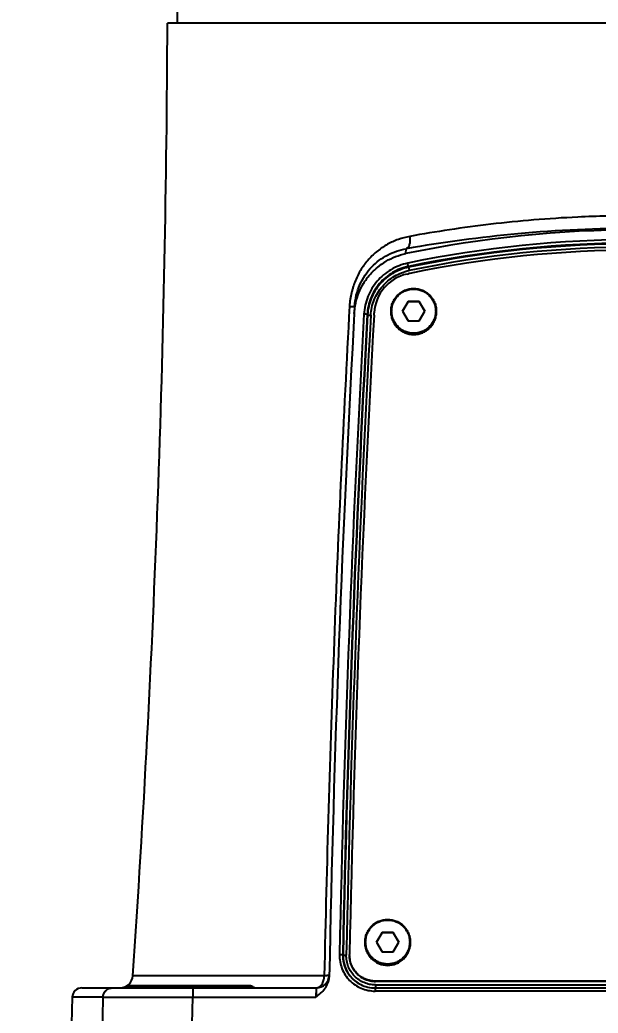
# Model space of a CAD drawing. Header units: millimetres. Extents: x 5828 to 6704, y 123 to 421.
# Drawn here: x 6422.23 to 6428.18, y 231.16 to 241.39 of the extents above; entities that cross this region are included whole.
import ezdxf

# ---------------------------------------------------------------- set-up
doc = ezdxf.new("R2010")
doc.units = ezdxf.units.MM
doc.layers.add('外形图', color=7, linetype='Continuous')
doc.layers.add('尺寸标注', color=7, linetype='Continuous')
doc.styles.add('微软雅黑', font='msyh.ttc', dxfattribs={"height": 1.5})
doc.dimstyles.new('尺寸标注_1_15比例', dxfattribs={"dimtxt": 1.5, "dimasz": 1.25, "dimexe": 0.5, "dimexo": 0.4, "dimgap": 0.5, "dimtad": 1, "dimdec": 1, "dimlfac": 15, "dimdsep": 46, "dimtxsty": '微软雅黑', "dimcen": 0.09, "dimadec": 0, "dimazin": 0, "dimtp": 0.01, "dimtm": 0.01, "dimtfac": 1, "dimtdec": 1, "dimtofl": 0, "dimtmove": 0, "dimatfit": 3, "dimfxl": 1, "dimtolj": 1, "dimarcsym": 0})

# ---------------------------------------------------------------- blocks, each defined once
blk = doc.blocks.new('*D938')
at = {"layer": 'Defpoints', "color": 0}
for p in [(6417.922, 275.264), (6453.231, 275.264), (6436.914, 230.424)]:
    blk.add_point(p, dxfattribs=at)
at = {"layer": '尺寸标注', "color": 0, "lineweight": -2}
for p, q in [((6418.322, 275.264), (6453.731, 275.264)), ((6453.231, 231.674), (6453.231, 274.014)), ((6437.314, 230.424), (6453.731, 230.424))]:
    blk.add_line(p, q, dxfattribs=at)
at = {"layer": '尺寸标注', "color": 0}
for points in [[(6453.44, 274.014), (6453.023, 274.014), (6453.231, 275.264)], [(6453.023, 231.674), (6453.44, 231.674), (6453.231, 230.424)]]:
    blk.add_solid(points, dxfattribs=at)
at = {"layer": '尺寸标注', "color": 0, "insert": (6451.956, 252.844), "char_height": 1.5, "attachment_point": 5, "rotation": 90, "style": '微软雅黑'}
blk.add_mtext('\\A1;672.6', dxfattribs=at)
blk = doc.blocks.new('*D940')
at = {"layer": 'Defpoints', "color": 0}
for p in [(6425.647, 243.091), (6422.741, 230.424), (6442.784, 230.424)]:
    blk.add_point(p, dxfattribs=at)
at = {"layer": '尺寸标注', "color": 0, "lineweight": -2}
for p, q in [((6426.047, 243.091), (6443.284, 243.091)), ((6442.784, 241.841), (6442.784, 231.674)), ((6423.141, 230.424), (6443.284, 230.424))]:
    blk.add_line(p, q, dxfattribs=at)
at = {"layer": '尺寸标注', "color": 0}
for points in [[(6442.992, 241.841), (6442.576, 241.841), (6442.784, 243.091)], [(6442.576, 231.674), (6442.992, 231.674), (6442.784, 230.424)]]:
    blk.add_solid(points, dxfattribs=at)
at = {"layer": '尺寸标注', "color": 0, "insert": (6441.505, 237.302), "char_height": 1.5, "attachment_point": 5, "rotation": 90, "style": '微软雅黑'}
blk.add_mtext('\\A1;190', dxfattribs=at)
blk = doc.blocks.new('*D941')
at = {"layer": 'Defpoints', "color": 0}
for p in [(6428.58, 247.094), (6425.647, 243.091), (6428.58, 228.257)]:
    blk.add_point(p, dxfattribs=at)
at = {"layer": '尺寸标注', "color": 0, "lineweight": -2}
for p, q in [((6425.647, 243.491), (6425.647, 247.594)), ((6428.58, 228.657), (6428.58, 247.594)), ((6424.397, 247.094), (6419.336, 247.094)), ((6429.83, 247.094), (6431.08, 247.094))]:
    blk.add_line(p, q, dxfattribs=at)
at = {"layer": '尺寸标注', "color": 0}
for points in [[(6424.397, 246.886), (6424.397, 247.302), (6425.647, 247.094)], [(6429.83, 247.302), (6429.83, 246.886), (6428.58, 247.094)]]:
    blk.add_solid(points, dxfattribs=at)
at = {"layer": '尺寸标注', "color": 0, "insert": (6420.972, 248.344), "char_height": 1.5, "attachment_point": 5, "style": '微软雅黑'}
blk.add_mtext('\\A1;44', dxfattribs=at)
blk = doc.blocks.new('*D943')
at = {"layer": 'Defpoints', "color": 0}
for p in [(6404.114, 269.657), (6428.58, 228.257), (6404.114, 225.751)]:
    blk.add_point(p, dxfattribs=at)
at = {"layer": '尺寸标注', "color": 0, "lineweight": -2}
for p, q in [((6404.114, 269.257), (6404.114, 225.251)), ((6428.58, 227.857), (6428.58, 225.251)), ((6427.33, 225.751), (6405.364, 225.751))]:
    blk.add_line(p, q, dxfattribs=at)
at = {"layer": '尺寸标注', "color": 0}
for points in [[(6405.364, 225.959), (6405.364, 225.543), (6404.114, 225.751)], [(6427.33, 225.543), (6427.33, 225.959), (6428.58, 225.751)]]:
    blk.add_solid(points, dxfattribs=at)
at = {"layer": '尺寸标注', "color": 0, "insert": (6416.347, 227.026), "char_height": 1.5, "attachment_point": 5, "style": '微软雅黑'}
blk.add_mtext('\\A1;367', dxfattribs=at)

msp = doc.modelspace()

# ---------------------------------------------------------------- linework, layer by layer
at = {"layer": '外形图'}
for p, q in [((6423.8565, 241.9906), (6423.8454, 241.3573)), ((6433.9488, 241.3573), (6423.7455, 241.3573)), ((6426.1991, 238.9838), (6426.2025, 239.0331)), ((6426.227, 238.8432), (6426.2263, 238.8519)), ((6426.2122, 238.7735), (6426.2269, 238.7768)), ((6426.2231, 238.4907), (6426.1658, 238.3914)), ((6426.3378, 238.4907), (6426.2231, 238.4907)), ((6426.2231, 238.4872), (6426.2231, 238.4907)), ((6426.3951, 238.3914), (6426.3378, 238.4907)), ((6426.3378, 238.4872), (6426.3378, 238.4907)), ((6425.6724, 238.4372), (6425.6724, 238.4372)), ((6426.0471, 238.3844), (6426.0471, 238.3912)), ((6426.1658, 238.3914), (6426.2231, 238.2921)), ((6426.1668, 238.3897), (6426.2231, 238.4872)), ((6426.3378, 238.4872), (6426.2231, 238.4872)), ((6426.3378, 238.4872), (6426.3941, 238.3897)), ((6426.3378, 238.2921), (6426.3951, 238.3914)), ((6426.5138, 238.3844), (6426.5138, 238.3912)), ((6425.8057, 238.3523), (6425.8022, 238.3577)), ((6425.8728, 238.3504), (6425.8742, 238.3751)), ((6426.2231, 238.2921), (6426.3378, 238.2921)), ((6425.9554, 231.9952), (6425.898, 231.8959)), ((6425.899, 231.8942), (6425.9554, 231.9917)), ((6426.07, 231.9952), (6425.9554, 231.9952)), ((6425.9554, 231.9917), (6425.9554, 231.9952)), ((6426.07, 231.9917), (6425.9554, 231.9917)), ((6426.1274, 231.8959), (6426.07, 231.9952)), ((6426.07, 231.9917), (6426.07, 231.9952)), ((6426.07, 231.9917), (6426.1264, 231.8942)), ((6425.7794, 231.8889), (6425.7794, 231.8957)), ((6425.898, 231.8959), (6425.9554, 231.7966)), ((6426.07, 231.7966), (6426.1274, 231.8959)), ((6426.246, 231.8889), (6426.246, 231.8957)), ((6425.5498, 231.764), (6425.5534, 231.7622)), ((6425.6195, 231.7607), (6425.6195, 231.7664)), ((6425.9554, 231.7966), (6426.07, 231.7966)), ((6424.2346, 231.5481), (6423.389, 231.5482)), ((6425.3605, 231.5481), (6424.2346, 231.5481)), ((6424.6259, 231.434), (6423.335, 231.434)), ((6424.5908, 231.444), (6423.3701, 231.444)), ((6431.3388, 231.4933), (6425.886, 231.4942)), ((6425.8861, 231.4908), (6425.886, 231.4942)), ((6431.3387, 231.4899), (6425.8861, 231.4908)), ((6425.8866, 231.4544), (6431.3404, 231.4544)), ((6425.8866, 231.4544), (6425.8866, 231.4237)), ((6422.865, 231.424), (6425.2782, 231.424)), ((6424.0056, 231.424), (6424.0056, 231.3266)), ((6425.2782, 231.424), (6425.2737, 231.3266)), ((6425.2761, 231.3795), (6425.2737, 231.3266)), ((6425.2775, 231.4087), (6425.2761, 231.3795)), ((6425.883, 231.4237), (6431.344, 231.4237)), ((6425.883, 231.4237), (6425.883, 231.3912)), ((6431.344, 231.3912), (6425.8831, 231.3912)), ((6422.765, 231.3266), (6422.7414, 230.424)), ((6423.0811, 231.3266), (6422.765, 231.3266)), ((6423.0811, 231.3266), (6423.0605, 230.424)), ((6423.985, 230.424), (6424.0056, 231.3266)), ((6424.0056, 231.3266), (6425.2737, 231.3266))]:
    msp.add_line(p, q, dxfattribs=at)
for centre, radius, start, end in [((6271.5097, 241.9784), 152.237, 356.071432, 359.766264), ((6428.5804, 227.5205), 11.6076, 78.21065, 101.7356), ((6428.5804, 227.5201), 11.5738, 78.21024, 101.73601), ((6428.5804, 227.5148), 11.5703, 78.21024, 101.736), ((6428.5804, 227.5136), 11.5374, 78.21065, 101.7356), ((6428.5787, 227.513), 11.5069, 78.20434, 101.72262), ((6426.3067, 238.3507), 0.4332, 102.60291, 176.77113), ((6426.3341, 238.3304), 0.4591, 101.72731, 103.50288), ((6620.8355, 227.5922), 195.4641, 176.819412, 178.844304), ((6620.8354, 227.5922), 195.3635, 176.840337, 178.775964), ((6620.8358, 227.5914), 195.3305, 176.840337, 178.775969), ((6620.8358, 227.5861), 195.327, 176.840337, 178.774915), ((6620.835, 227.5853), 195.2929, 176.840334, 178.774914), ((6620.7005, 227.5605), 195.1263, 176.830082, 178.764892), ((6425.8828, 231.7568), 0.3331, 178.77402, 232.46167), ((6425.8865, 231.7551), 0.3331, 178.77674, 231.79219), ((6423.2561, 231.5573), 0.1333, 270, 356.07143), ((6425.2782, 231.5573), 0.1333, 270, 358.83844), ((6423.2998, 231.4906), 0.0667, 270, 301.78833), ((6423.3701, 231.3773), 0.0667, 90, 121.78833), ((6424.5908, 231.3773), 0.0667, 58.21167, 90), ((6424.661, 231.4906), 0.0667, 238.21167, 270), ((6425.8834, 231.7577), 0.3341, 232.4737, 243.90672), ((6425.887, 231.7559), 0.3341, 231.80497, 243.21958), ((6425.883, 231.7571), 0.3334, 243.9221, 270.00034), ((6425.8866, 231.7554), 0.3334, 243.23314, 243.71659), ((6422.865, 231.324), 0.1, 90, 178.5)]:
    msp.add_arc(centre, radius, start, end, dxfattribs=at)
msp.add_ellipse((6428.5804, 227.5208), major_axis=(0, 11.7078), ratio=0.9999991, start_param=-0.2057702, end_param=0.204832, dxfattribs=at)
for points, knots in [([(6428.5804, 239.3745), (6428.3766, 239.3745), (6428.0218, 239.366), (6427.5201, 239.3332), (6427.0797, 239.2891), (6426.6539, 239.232), (6426.3759, 239.1859), (6426.24, 239.161)], [0, 0, 0, 0, 0.2598565, 0.4523163, 0.6408476, 0.8238938, 1, 1, 1, 1]), ([(6430.9684, 239.0313), (6430.5883, 239.0987), (6429.7965, 239.2062), (6428.5862, 239.2626), (6427.3754, 239.2073), (6426.583, 239.1003), (6426.2025, 239.0331)], [0, 0, 0, 0, 0.2418424, 0.4998519, 0.7579387, 1, 1, 1, 1]), ([(6426.24, 239.161), (6426.2002, 239.1537), (6426.1215, 239.1327), (6426.0099, 239.0823), (6425.9071, 239.0137), (6425.8155, 238.9276), (6425.7376, 238.8248), (6425.6872, 238.7275), (6425.6604, 238.6544), (6425.6476, 238.6111), (6425.6393, 238.5779), (6425.6324, 238.5443), (6425.6247, 238.499), (6425.6215, 238.4646), (6425.6205, 238.4416)], [0, 0, 0, 0, 0.1186573, 0.2373821, 0.357194, 0.4791598, 0.6042395, 0.7330103, 0.7988124, 0.832016, 0.8653909, 0.8989075, 0.9325302, 1, 1, 1, 1]), ([(6426.2398, 239.161), (6426.2417, 239.146), (6426.2431, 239.1175), (6426.2383, 239.0834), (6426.2302, 239.0608), (6426.2226, 239.0478), (6426.2135, 239.0382), (6426.2062, 239.0342), (6426.2025, 239.0331)], [0, 0, 0, 0, 0.3201912, 0.6021867, 0.7225247, 0.8275886, 0.9187028, 1, 1, 1, 1]), ([(6425.6724, 238.4372), (6425.6746, 238.4769), (6425.686, 238.5551), (6425.7233, 238.6653), (6425.7777, 238.7637), (6425.8457, 238.8478), (6425.9242, 238.9171), (6426.011, 238.9714), (6426.1042, 239.011), (6426.1695, 239.0274), (6426.2025, 239.0331)], [0, 0, 0, 0, 0.1384831, 0.2734974, 0.4032988, 0.5279441, 0.6485398, 0.7665149, 0.8832557, 1, 1, 1, 1]), ([(6425.6685, 238.3659), (6425.6705, 238.4023), (6425.6805, 238.4749), (6425.7129, 238.5798), (6425.762, 238.6781), (6425.8265, 238.767), (6425.9046, 238.8443), (6425.9942, 238.9077), (6426.0931, 238.9557), (6426.1634, 238.9764), (6426.1991, 238.9838)], [0, 0, 0, 0, 0.1249834, 0.2499685, 0.3749585, 0.4999545, 0.624957, 0.7499659, 0.8749802, 1, 1, 1, 1]), ([(6426.2195, 238.8854), (6426.1892, 238.8791), (6426.1295, 238.8615), (6426.0455, 238.8207), (6425.9694, 238.7668), (6425.9031, 238.7011), (6425.8483, 238.6256), (6425.8066, 238.5421), (6425.7791, 238.453), (6425.7706, 238.3913), (6425.7689, 238.3604)], [0, 0, 0, 0, 0.1250187, 0.2500327, 0.3750422, 0.500045, 0.6250413, 0.7500322, 0.8750172, 1, 1, 1, 1]), ([(6426.2263, 238.8519), (6426.1978, 238.846), (6426.1415, 238.8294), (6426.0625, 238.791), (6425.9909, 238.7403), (6425.9284, 238.6785), (6425.8769, 238.6073), (6425.8377, 238.5287), (6425.8118, 238.4449), (6425.8038, 238.3868), (6425.8022, 238.3577)], [0, 0, 0, 0, 0.1250197, 0.2500334, 0.3750424, 0.5000448, 0.6250408, 0.7500312, 0.8750161, 1, 1, 1, 1]), ([(6426.227, 238.8432), (6426.1987, 238.8373), (6426.1428, 238.8208), (6426.0643, 238.7827), (6425.9931, 238.7323), (6425.9311, 238.6709), (6425.8799, 238.6002), (6425.841, 238.5222), (6425.8152, 238.4388), (6425.8073, 238.3812), (6425.8057, 238.3523)], [0, 0, 0, 0, 0.1250197, 0.2500333, 0.3750422, 0.5000447, 0.6250409, 0.7500312, 0.875016, 1, 1, 1, 1]), ([(6425.839, 238.3496), (6425.8405, 238.3767), (6425.8479, 238.4307), (6425.88, 238.5346), (6425.9513, 238.6526), (6426.057, 238.7413), (6426.1549, 238.7887), (6426.2072, 238.8042), (6426.2338, 238.8097)], [0, 0, 0, 0, 0.125193, 0.2503876, 0.4999585, 0.749548, 0.8747712, 1, 1, 1, 1]), ([(6426.2263, 238.8519), (6426.2263, 238.8522), (6426.2261, 238.8532), (6426.2257, 238.8553), (6426.225, 238.8584), (6426.2238, 238.8645), (6426.222, 238.8736), (6426.2204, 238.8813), (6426.2195, 238.8854)], [0, 0, 0, 0, 0.0264521, 0.0885415, 0.1839427, 0.3090713, 0.628761, 1, 1, 1, 1]), ([(6426.227, 238.8432), (6426.227, 238.843), (6426.2273, 238.842), (6426.2276, 238.84), (6426.2282, 238.8369), (6426.2291, 238.8328), (6426.2301, 238.8278), (6426.2317, 238.82), (6426.2329, 238.8139), (6426.2338, 238.8097)], [0, 0, 0, 0, 0.0236376, 0.0838125, 0.1782294, 0.3032655, 0.4541182, 0.6249905, 1, 1, 1, 1]), ([(6426.0471, 238.3912), (6426.0471, 238.4065), (6426.0501, 238.4371), (6426.0635, 238.4811), (6426.0852, 238.5217), (6426.1144, 238.5572), (6426.15, 238.5864), (6426.2039, 238.6153), (6426.2804, 238.6306), (6426.357, 238.6153), (6426.4109, 238.5864), (6426.4465, 238.5572), (6426.4757, 238.5217), (6426.4974, 238.4811), (6426.5108, 238.4371), (6426.5138, 238.4065), (6426.5138, 238.3912)], [0, 0, 0, 0, 0.0625656, 0.1251312, 0.1877005, 0.2502737, 0.3128511, 0.3754323, 0.5, 0.6245677, 0.6871489, 0.7497263, 0.8122995, 0.8748688, 0.9374344, 1, 1, 1, 1]), ([(6426.0538, 238.3914), (6426.0538, 238.4062), (6426.0567, 238.4359), (6426.0697, 238.4787), (6426.0908, 238.5181), (6426.1191, 238.5527), (6426.1537, 238.581), (6426.2061, 238.6091), (6426.2804, 238.624), (6426.3548, 238.6091), (6426.4072, 238.581), (6426.4418, 238.5527), (6426.4701, 238.5181), (6426.4912, 238.4787), (6426.5042, 238.4359), (6426.5071, 238.4062), (6426.5071, 238.3914)], [0, 0, 0, 0, 0.0625639, 0.1251295, 0.1876993, 0.2502727, 0.3128503, 0.3754318, 0.5, 0.6245683, 0.6871498, 0.7497273, 0.8123008, 0.8748705, 0.9374361, 1, 1, 1, 1]), ([(6425.6205, 238.4416), (6425.589, 237.8671), (6425.531, 236.7181), (6425.4589, 234.9943), (6425.4014, 233.271), (6425.3723, 232.1222), (6425.3605, 231.5481)], [0, 0, 0, 0, 0.2501724, 0.5003042, 0.7502838, 1, 1, 1, 1]), ([(6425.6204, 238.4416), (6425.6242, 238.4413), (6425.6315, 238.4408), (6425.6418, 238.4401), (6425.6507, 238.4394), (6425.6582, 238.4388), (6425.6635, 238.4384), (6425.6669, 238.4381), (6425.6688, 238.4379), (6425.6703, 238.4377), (6425.6715, 238.4375), (6425.672, 238.4374), (6425.6724, 238.4373), (6425.6724, 238.4372)], [0, 0, 0, 0, 0.2213368, 0.4194332, 0.591657, 0.735779, 0.8499048, 0.8952415, 0.9325554, 0.9617303, 0.9826841, 0.9953782, 1, 1, 1, 1]), ([(6426.5138, 238.3912), (6426.5138, 238.376), (6426.5108, 238.3454), (6426.4974, 238.3014), (6426.4757, 238.2608), (6426.4465, 238.2252), (6426.4109, 238.1961), (6426.357, 238.1672), (6426.2804, 238.1519), (6426.2039, 238.1672), (6426.15, 238.1961), (6426.1144, 238.2252), (6426.0852, 238.2608), (6426.0635, 238.3014), (6426.0501, 238.3454), (6426.0471, 238.376), (6426.0471, 238.3912)], [0, 0, 0, 0, 0.0625656, 0.1251312, 0.1877005, 0.2502737, 0.3128511, 0.3754323, 0.5, 0.6245677, 0.6871489, 0.7497263, 0.8122995, 0.8748688, 0.9374344, 1, 1, 1, 1]), ([(6426.5071, 238.3914), (6426.5071, 238.3766), (6426.5042, 238.3469), (6426.4912, 238.3042), (6426.4701, 238.2647), (6426.4418, 238.2302), (6426.4072, 238.2018), (6426.3548, 238.1738), (6426.2804, 238.1589), (6426.2061, 238.1738), (6426.1537, 238.2018), (6426.1191, 238.2302), (6426.0908, 238.2647), (6426.0697, 238.3042), (6426.0567, 238.3469), (6426.0538, 238.3766), (6426.0538, 238.3914)], [0, 0, 0, 0, 0.0625639, 0.1251295, 0.1876993, 0.2502727, 0.3128502, 0.3754318, 0.5, 0.6245682, 0.6871498, 0.7497273, 0.8123007, 0.8748705, 0.9374361, 1, 1, 1, 1]), ([(6425.8022, 238.3577), (6425.8022, 238.3578), (6425.8019, 238.3578), (6425.8015, 238.3579), (6425.8006, 238.358), (6425.7996, 238.3582), (6425.7982, 238.3583), (6425.7958, 238.3586), (6425.7921, 238.3589), (6425.7872, 238.3593), (6425.7815, 238.3597), (6425.7753, 238.36), (6425.7711, 238.3603), (6425.7689, 238.3604)], [0, 0, 0, 0, 0.0055687, 0.0202856, 0.0443345, 0.0775216, 0.1195594, 0.1700385, 0.2943425, 0.4456801, 0.6182466, 0.8054158, 1, 1, 1, 1]), ([(6425.8057, 238.3523), (6425.8057, 238.3522), (6425.806, 238.3521), (6425.8065, 238.352), (6425.8074, 238.3519), (6425.809, 238.3517), (6425.8118, 238.3514), (6425.8159, 238.3511), (6425.8209, 238.3507), (6425.8265, 238.3503), (6425.8326, 238.3499), (6425.8368, 238.3497), (6425.839, 238.3496)], [0, 0, 0, 0, 0.0069978, 0.0230474, 0.0482104, 0.0822768, 0.1758377, 0.3002698, 0.4509168, 0.622128, 0.8074761, 1, 1, 1, 1]), ([(6426.0471, 238.3844), (6426.0471, 238.3692), (6426.0501, 238.3386), (6426.0635, 238.2946), (6426.0852, 238.254), (6426.1144, 238.2184), (6426.15, 238.1892), (6426.2039, 238.1604), (6426.2804, 238.1451), (6426.357, 238.1604), (6426.4109, 238.1892), (6426.4465, 238.2184), (6426.4757, 238.254), (6426.4974, 238.2946), (6426.5108, 238.3386), (6426.5138, 238.3692), (6426.5138, 238.3844)], [0, 0, 0, 0, 0.0625656, 0.1251312, 0.1877006, 0.2502737, 0.312851, 0.3754324, 0.5, 0.6245676, 0.6871489, 0.7497263, 0.8122994, 0.8748688, 0.9374344, 1, 1, 1, 1]), ([(6425.7794, 231.8957), (6425.7794, 231.911), (6425.7824, 231.9416), (6425.7957, 231.9856), (6425.8174, 232.0262), (6425.8466, 232.0617), (6425.8822, 232.0909), (6425.9362, 232.1198), (6426.0127, 232.1351), (6426.0892, 232.1198), (6426.1432, 232.0909), (6426.1788, 232.0617), (6426.208, 232.0262), (6426.2297, 231.9856), (6426.243, 231.9416), (6426.246, 231.911), (6426.246, 231.8957)], [0, 0, 0, 0, 0.0625656, 0.1251312, 0.1877005, 0.2502737, 0.3128511, 0.3754323, 0.5, 0.6245677, 0.6871489, 0.7497263, 0.8122995, 0.8748688, 0.9374344, 1, 1, 1, 1]), ([(6425.786, 231.8959), (6425.786, 231.9107), (6425.789, 231.9404), (6425.8019, 231.9832), (6425.823, 232.0226), (6425.8514, 232.0572), (6425.886, 232.0855), (6425.9384, 232.1136), (6426.0127, 232.1285), (6426.087, 232.1136), (6426.1394, 232.0855), (6426.174, 232.0572), (6426.2024, 232.0226), (6426.2235, 231.9832), (6426.2364, 231.9404), (6426.2394, 231.9107), (6426.2394, 231.8959)], [0, 0, 0, 0, 0.0625639, 0.1251295, 0.1876993, 0.2502727, 0.3128503, 0.3754318, 0.5, 0.6245683, 0.6871498, 0.7497273, 0.8123008, 0.8748705, 0.9374361, 1, 1, 1, 1]), ([(6426.246, 231.8957), (6426.246, 231.8805), (6426.243, 231.8499), (6426.2297, 231.8059), (6426.208, 231.7653), (6426.1788, 231.7297), (6426.1432, 231.7005), (6426.0892, 231.6717), (6426.0127, 231.6564), (6425.9362, 231.6717), (6425.8822, 231.7005), (6425.8466, 231.7297), (6425.8174, 231.7653), (6425.7957, 231.8059), (6425.7824, 231.8499), (6425.7794, 231.8805), (6425.7794, 231.8957)], [0, 0, 0, 0, 0.0625656, 0.1251312, 0.1877005, 0.2502737, 0.3128511, 0.3754323, 0.5, 0.6245677, 0.6871489, 0.7497263, 0.8122995, 0.8748688, 0.9374344, 1, 1, 1, 1]), ([(6425.7794, 231.8889), (6425.7794, 231.8737), (6425.7824, 231.8431), (6425.7957, 231.7991), (6425.8174, 231.7585), (6425.8466, 231.7229), (6425.8822, 231.6937), (6425.9362, 231.6649), (6426.0127, 231.6496), (6426.0892, 231.6649), (6426.1432, 231.6937), (6426.1788, 231.7229), (6426.208, 231.7585), (6426.2297, 231.7991), (6426.243, 231.8431), (6426.246, 231.8737), (6426.246, 231.8889)], [0, 0, 0, 0, 0.0625656, 0.1251312, 0.1877006, 0.2502737, 0.312851, 0.3754324, 0.5, 0.6245676, 0.6871489, 0.7497263, 0.8122994, 0.8748688, 0.9374344, 1, 1, 1, 1]), ([(6426.2394, 231.8959), (6426.2394, 231.8811), (6426.2364, 231.8514), (6426.2235, 231.8086), (6426.2024, 231.7692), (6426.174, 231.7347), (6426.1394, 231.7063), (6426.087, 231.6783), (6426.0127, 231.6634), (6425.9384, 231.6783), (6425.886, 231.7063), (6425.8514, 231.7347), (6425.823, 231.7692), (6425.8019, 231.8086), (6425.789, 231.8514), (6425.786, 231.8811), (6425.786, 231.8959)], [0, 0, 0, 0, 0.0625639, 0.1251295, 0.1876993, 0.2502727, 0.3128502, 0.3754318, 0.5, 0.6245682, 0.6871498, 0.7497273, 0.8123007, 0.8748705, 0.9374361, 1, 1, 1, 1]), ([(6425.5165, 231.7656), (6425.516, 231.7413), (6425.5198, 231.6925), (6425.5398, 231.622), (6425.5735, 231.5569), (6425.6193, 231.4996), (6425.6756, 231.4526), (6425.74, 231.4176), (6425.8101, 231.3961), (6425.8588, 231.3912), (6425.8831, 231.3912)], [0, 0, 0, 0, 0.1249789, 0.2499608, 0.3749495, 0.4999455, 0.62495, 0.7499618, 0.874979, 1, 1, 1, 1]), ([(6425.5498, 231.764), (6425.5498, 231.764), (6425.5495, 231.7641), (6425.549, 231.7642), (6425.5481, 231.7643), (6425.5465, 231.7644), (6425.5437, 231.7646), (6425.5396, 231.7648), (6425.5346, 231.765), (6425.529, 231.7652), (6425.5228, 231.7654), (6425.5186, 231.7655), (6425.5165, 231.7655)], [0, 0, 0, 0, 0.0069255, 0.0229059, 0.0480085, 0.0820243, 0.175516, 0.2999239, 0.4505924, 0.6218704, 0.8073279, 1, 1, 1, 1]), ([(6425.5534, 231.7622), (6425.5534, 231.7622), (6425.5537, 231.7621), (6425.5542, 231.762), (6425.5551, 231.7619), (6425.5568, 231.7618), (6425.5596, 231.7616), (6425.5637, 231.7614), (6425.5686, 231.7612), (6425.5743, 231.761), (6425.5804, 231.7608), (6425.5846, 231.7607), (6425.5867, 231.7607)], [0, 0, 0, 0, 0.0069216, 0.0228989, 0.0479993, 0.0820141, 0.1755055, 0.2999149, 0.4505863, 0.6218661, 0.807327, 1, 1, 1, 1]), ([(6425.8866, 231.4544), (6425.8668, 231.4544), (6425.8269, 231.4584), (6425.7696, 231.476), (6425.7169, 231.5046), (6425.6708, 231.5431), (6425.6333, 231.5899), (6425.6058, 231.6432), (6425.5894, 231.7009), (6425.5863, 231.7408), (6425.5867, 231.7607)], [0, 0, 0, 0, 0.1250197, 0.2500374, 0.3750506, 0.5000553, 0.6250516, 0.7500407, 0.8750225, 1, 1, 1, 1]), ([(6425.886, 231.4942), (6425.8686, 231.4942), (6425.8337, 231.4977), (6425.7834, 231.5129), (6425.737, 231.5377), (6425.6963, 231.5711), (6425.663, 231.6117), (6425.6382, 231.6581), (6425.6229, 231.7084), (6425.6195, 231.7433), (6425.6195, 231.7607)], [0, 0, 0, 0, 0.1250217, 0.2500378, 0.375049, 0.5000525, 0.6250476, 0.7500351, 0.8750163, 1, 1, 1, 1]), ([(6425.6195, 231.7572), (6425.6195, 231.7398), (6425.6229, 231.7049), (6425.6382, 231.6546), (6425.663, 231.6082), (6425.6964, 231.5676), (6425.737, 231.5342), (6425.7834, 231.5094), (6425.8337, 231.4942), (6425.8687, 231.4908), (6425.8861, 231.4908)], [0, 0, 0, 0, 0.1249837, 0.2499649, 0.3749524, 0.4999475, 0.624951, 0.7499622, 0.8749784, 1, 1, 1, 1]), ([(6425.2737, 231.3266), (6425.2902, 231.3403), (6425.3232, 231.3678), (6425.3678, 231.4146), (6425.4012, 231.4704), (6425.4107, 231.5133), (6425.4111, 231.5346)], [0, 0, 0, 0, 0.2505229, 0.5008335, 0.750698, 1, 1, 1, 1]), ([(6425.2782, 231.424), (6425.2834, 231.424), (6425.2941, 231.4257), (6425.3093, 231.4329), (6425.3232, 231.4445), (6425.3402, 231.466), (6425.3552, 231.501), (6425.36, 231.5319), (6425.3607, 231.5481)], [0, 0, 0, 0, 0.0961493, 0.1973502, 0.3073461, 0.4279959, 0.6996131, 1, 1, 1, 1]), ([(6425.4115, 231.5546), (6425.4115, 231.5542), (6425.4102, 231.5531), (6425.4076, 231.5524), (6425.4034, 231.5514), (6425.3947, 231.5502), (6425.3803, 231.549), (6425.3678, 231.5484), (6425.3607, 231.5481)], [0, 0, 0, 0, 0.0264709, 0.0794722, 0.1626527, 0.2758872, 0.5875704, 1, 1, 1, 1]), ([(6423.0811, 231.3266), (6423.0814, 231.3394), (6423.0871, 231.365), (6423.1092, 231.3973), (6423.1418, 231.4189), (6423.1675, 231.424), (6423.1801, 231.424)], [0, 0, 0, 0, 0.2510561, 0.5014809, 0.7510428, 1, 1, 1, 1]), ([(6423.0811, 231.3266), (6423.0935, 231.3268), (6423.1279, 231.327), (6423.193, 231.3273), (6423.2841, 231.3274), (6423.3985, 231.3275), (6423.5323, 231.3274), (6423.7369, 231.3272), (6423.8963, 231.3269), (6424.0056, 231.3266)], [0, 0, 0, 0, 0.0403427, 0.1114972, 0.2111857, 0.3362101, 0.4825555, 0.64552, 1, 1, 1, 1])]:
    msp.add_open_spline(points, degree=3, knots=knots, dxfattribs=at)

# ---------------------------------------------------------------- dimensions: what is measured, and where the dimension line sits
at = {"layer": '尺寸标注'}
dim = msp.add_linear_dim(base=(6453.2314, 275.264), p1=(6436.9138, 230.424), p2=(6417.9215, 275.264), angle=90, dimstyle='尺寸标注_1_15比例', dxfattribs=at)
dim.commit()
dim.dimension.update_dxf_attribs({"geometry": '*D938', "text_midpoint": (6451.9563, 252.844)})
dim = msp.add_linear_dim(base=(6404.1138, 225.7509), p1=(6428.5804, 228.2569), p2=(6404.1138, 269.6573), dimstyle='尺寸标注_1_15比例', dxfattribs=at)
dim.commit()
dim.dimension.update_dxf_attribs({"geometry": '*D943', "text_midpoint": (6416.3471, 227.0261)})
dim = msp.add_linear_dim(base=(6428.5804, 247.0942), p1=(6425.6471, 243.0906), p2=(6428.5804, 228.2569), dimstyle='尺寸标注_1_15比例', dxfattribs=at)
dim.commit()
dim.dimension.update_dxf_attribs({"geometry": '*D941', "text_midpoint": (6420.9718, 247.0942), "dimtype": 160})
dim = msp.add_linear_dim(base=(6442.7839, 230.424), p1=(6425.6471, 243.0906), p2=(6422.7414, 230.424), angle=90, dimstyle='尺寸标注_1_15比例', dxfattribs=at)
dim.commit()
dim.dimension.update_dxf_attribs({"geometry": '*D940', "text_midpoint": (6442.7839, 237.3021), "dimtype": 160})

doc.saveas('drawing.dxf')
